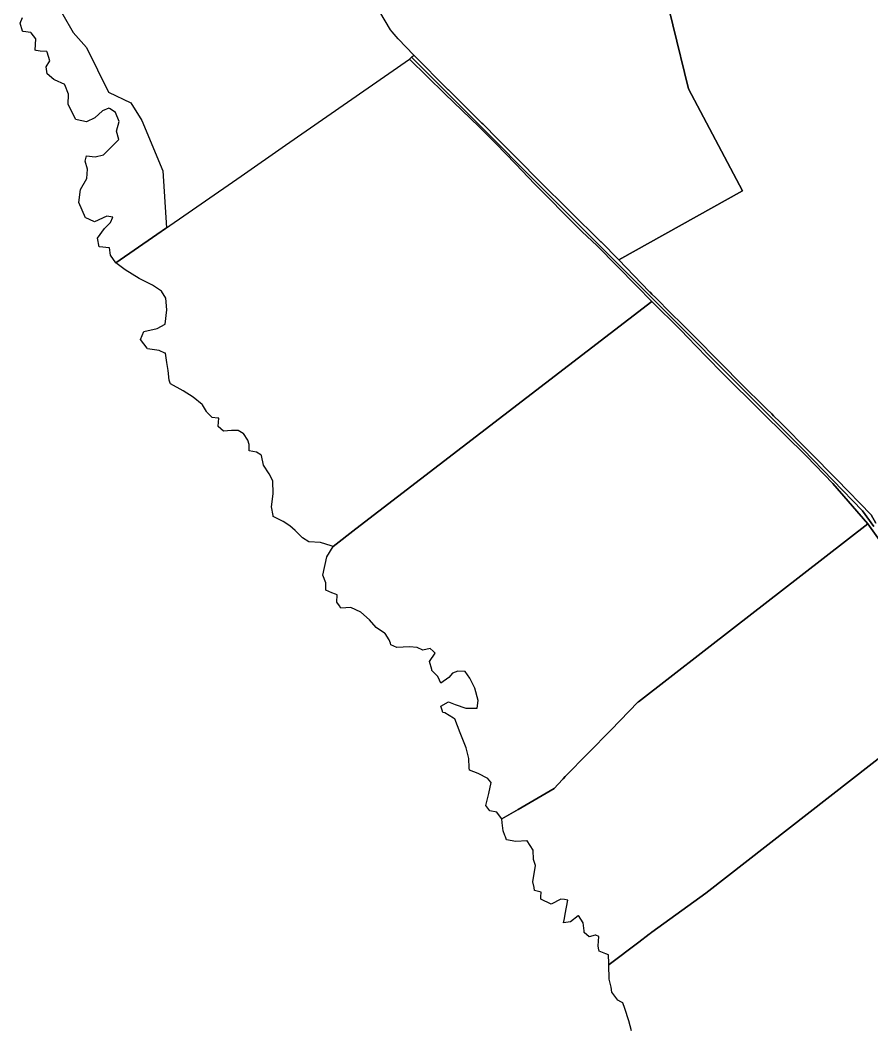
# Model space of a CAD drawing. Header units: metres. Extents: x 3 to 1005126, y 39 to 4383651.
# Drawn here: x 477921 to 479102, y 4360370 to 4361770 of the extents above; entities that cross this region are included whole.
import ezdxf

# ---------------------------------------------------------------- set-up
doc = ezdxf.new("R2010")
doc.units = ezdxf.units.M
doc.header["$MEASUREMENT"] = 0
doc.layers.add('TM_Llucmajor', color=7, linetype='Continuous')

msp = doc.modelspace()

# ---------------------------------------------------------------- linework, layer by layer
at = {"layer": 'TM_Llucmajor', "linetype": 'Continuous', "flags": 128}
for points in [[(477966.1, 4361803), (477994.6, 4361752.6), (478013.1, 4361731.6), (478043.7, 4361670), (478074.7, 4361655), (478090, 4361630.7), (478118.9, 4361560.7), (478124.2, 4361481.9), (478110.6, 4361472.5), (478054.1, 4361433.2), (478054, 4361433.2), (478053.8, 4361433.5), (478046.5, 4361443.8), (478044.9, 4361454.2), (478044.8, 4361454.2), (478031.1, 4361455.4), (478031, 4361455.6), (478028.6, 4361467.6), (478038, 4361480.9), (478046.4, 4361489), (478049.6, 4361496.7), (478049.5, 4361496.7), (478041.4, 4361497.8), (478024.5, 4361490), (478017.5, 4361493.2), (478017.5, 4361493.2), (478017.4, 4361493.3), (478017.3, 4361493.3), (478012.1, 4361495.8), (478011.9, 4361495.8), (478002.5, 4361517.1), (478004.8, 4361534.9), (478013.7, 4361550.1), (478014.6, 4361562.9), (478011.3, 4361574.1), (478013.3, 4361581.7), (478025.3, 4361580.4), (478036.6, 4361583), (478049.1, 4361595.3), (478058.1, 4361604.2), (478054.8, 4361615.8), (478058.3, 4361629), (478053.6, 4361641.5), (478046.1, 4361646.5), (478044.1, 4361647.8), (478035.2, 4361643.7), (478024.6, 4361634.3), (478013.1, 4361628.7), (478000.3, 4361631.4), (477998.5, 4361631.8), (477988, 4361652.7), (477988.2, 4361666.9), (477983.3, 4361679.9), (477983.2, 4361680.2), (477968.9, 4361686.8), (477967.9, 4361687.3), (477958.7, 4361695.4), (477957.3, 4361704.8), (477962.5, 4361713.2), (477958.5, 4361725.2), (477958.2, 4361726.1), (477949, 4361726.8), (477943.6, 4361727.7), (477942.2, 4361728), (477942.9, 4361743.8), (477936.6, 4361751.9), (477935.9, 4361752.7), (477925.3, 4361754.1), (477924.4, 4361754.2), (477921.3, 4361765.5), (477924.7, 4361773.4)], [(478821.8, 4361780.3), (478826, 4361763.2), (478847.6, 4361674.2), (478922.5, 4361533.1), (478751.1, 4361437.5), (478750.7, 4361437.9), (478726.3, 4361462.3), (478726.1, 4361462.5), (478640, 4361547.6), (478639.3, 4361548.2), (478613.3, 4361574.5), (478612.3, 4361575.5), (478585, 4361602.9), (478583.8, 4361604.2), (478562.5, 4361625.7), (478561.3, 4361626.9), (478514.7, 4361672.9), (478514.6, 4361673), (478466.8, 4361721.2), (478466.7, 4361721.3), (478445.1, 4361743.5), (478445, 4361743.6), (478436.8, 4361753.2), (478434.3, 4361756.2), (478419.8, 4361781)], [(479107.1, 4361072.4), (479100.6, 4361084.1), (479053, 4361132.9), (479052.6, 4361133.3), (479015.5, 4361170.8), (478974.3, 4361212.4), (478965.4, 4361221.4), (478962.8, 4361224), (478955.8, 4361230.9), (478919.2, 4361267.1), (478915.8, 4361270.4), (478915.5, 4361270.7), (478909.5, 4361276.8), (478904.7, 4361281.7), (478841.6, 4361345.3), (478841, 4361345.8), (478820.4, 4361366.5), (478804.8, 4361382.1), (478802.1, 4361384.8), (478796.8, 4361389.9), (478794.2, 4361392.4), (478793.9, 4361392.7), (478793.1, 4361393.5), (478751.1, 4361437.5), (478922.5, 4361533.1), (478847.6, 4361674.2), (478826, 4361763.2), (478821.8, 4361780.3)], [(479104.4, 4361068), (479088.8, 4361089.5), (479006.4, 4361174.6), (478463.7, 4361718.2), (478466.8, 4361721.2), (478514.6, 4361673), (478514.7, 4361672.9), (478561.3, 4361626.9), (478562.5, 4361625.7), (478583.8, 4361604.2), (478585, 4361602.9), (478612.3, 4361575.5), (478613.3, 4361574.5), (478639.3, 4361548.2), (478640, 4361547.6), (478726.1, 4361462.5), (478726.3, 4361462.3), (478750.7, 4361437.9), (478751.1, 4361437.5), (478793.1, 4361393.5), (478793.9, 4361392.7), (478794.2, 4361392.4), (478796.8, 4361389.9), (478802.1, 4361384.8), (478804.8, 4361382.1), (478820.4, 4361366.5), (478841, 4361345.8), (478841.6, 4361345.3), (478904.7, 4361281.7), (478909.5, 4361276.8), (478915.5, 4361270.7), (478915.8, 4361270.4), (478919.2, 4361267.1), (478955.8, 4361230.9), (478962.8, 4361224), (478965.4, 4361221.4), (478974.3, 4361212.4), (479015.5, 4361170.8), (479052.6, 4361133.3), (479053, 4361132.9), (479100.6, 4361084.1), (479107.1, 4361072.4)], [(479112.4, 4361049), (479096, 4361071.4), (479047.5, 4361127.6), (479011, 4361165.2), (478950.2, 4361225.5), (478892.7, 4361282.2), (478856.6, 4361319.4), (478847.8, 4361328.5), (478835.9, 4361340.7), (478796.6, 4361379.6), (478775.9, 4361401), (478720.8, 4361456.7), (478699.6, 4361476.7), (478698.7, 4361477.5), (478695.5, 4361481), (478694.8, 4361481.8), (478634.6, 4361542.3), (478607.9, 4361570.4), (478580.5, 4361598.8), (478557.6, 4361621.6), (478509.6, 4361667.5), (478460.7, 4361715.6), (478463.7, 4361718.2), (479006.4, 4361174.6), (479088.8, 4361089.5), (479104.4, 4361068)], [(479129.5, 4360760.5), (478871.3, 4360559.9), (478796.9, 4360505.5), (478794.2, 4360503.6), (478793.2, 4360502.8), (478778.5, 4360491.7), (478737.6, 4360460.9), (478737.1, 4360460.5), (478737.1, 4360462.8), (478736.8, 4360474.1), (478732.8, 4360475.7), (478723.6, 4360479.3), (478722.8, 4360483.5), (478722.2, 4360486.8), (478723.2, 4360499.7), (478718.9, 4360501.3), (478718, 4360501.6), (478709.9, 4360499.2), (478702.9, 4360505.4), (478702.7, 4360507.4), (478701.7, 4360518.5), (478695.1, 4360528.8), (478694.7, 4360528.5), (478684.1, 4360519.8), (478674.4, 4360518.6), (478675.5, 4360524.4), (478676.7, 4360530.5), (478680.3, 4360550.2), (478675.7, 4360550.8), (478670.8, 4360551.4), (478657.4, 4360544.4), (478642.9, 4360551.6), (478643, 4360554.7), (478643.2, 4360560.9), (478641.3, 4360561.5), (478639.4, 4360562), (478634.3, 4360563.5), (478633.4, 4360567.6), (478631.7, 4360575.2), (478635.4, 4360598.2), (478632.8, 4360606.4), (478632.2, 4360619.3), (478624, 4360632.3), (478623.5, 4360632.3), (478608.1, 4360631.1), (478595.3, 4360633.7), (478593.7, 4360637.9), (478593, 4360639.6), (478590.5, 4360646), (478590.5, 4360646), (478589.5, 4360657.4), (478589, 4360662.9), (478611.6, 4360675.8), (478661.4, 4360704.6), (478673, 4360717.1), (478673.9, 4360718.1), (478676.8, 4360721.2), (478740.4, 4360786), (478777.5, 4360824.3), (478778.3, 4360824.9), (478912.7, 4360929.2), (478976.6, 4360978.8), (479096, 4361071.4), (479112.4, 4361049)], [(478768.7, 4360368.9), (478764.6, 4360382.8), (478759.2, 4360399.8), (478756.4, 4360407.7), (478753.6, 4360409.3), (478749.7, 4360411.3), (478741.2, 4360422.4), (478741.2, 4360422.6), (478740.5, 4360429.6), (478737.6, 4360440.6), (478737.6, 4360440.6), (478737.1, 4360460.5), (478737.6, 4360460.9), (478778.5, 4360491.7), (478793.2, 4360502.8), (478794.2, 4360503.6), (478796.9, 4360505.5), (478871.3, 4360559.9), (479129.5, 4360760.5)]]:
    msp.add_lwpolyline(points, dxfattribs=at)
for points in [[(478086, 4361411.6), (478066.8, 4361423.4), (478054, 4361433.2), (478054.1, 4361433.2), (478110.6, 4361472.5), (478227.5, 4361553.6), (478288.8, 4361596.2), (478460.7, 4361715.6), (478509.6, 4361667.5), (478557.6, 4361621.6), (478580.5, 4361598.8), (478607.9, 4361570.4), (478634.6, 4361542.3), (478694.8, 4361481.8), (478695.5, 4361481), (478698.7, 4361477.5), (478699.6, 4361476.7), (478720.8, 4361456.7), (478775.9, 4361401), (478796.6, 4361379.6), (478386.7, 4361064.5), (478354.9, 4361040), (478352.1, 4361040.9), (478344.9, 4361043.2), (478337.4, 4361045.5), (478321.3, 4361046.6), (478312.4, 4361052), (478302.2, 4361062.2), (478295, 4361068.6), (478285.7, 4361074.7), (478272.1, 4361081.8), (478271.9, 4361083.2), (478269.8, 4361095.3), (478272.1, 4361113.1), (478271.4, 4361131.1), (478266.6, 4361140.8), (478258.5, 4361152.8), (478255.9, 4361166.4), (478254.8, 4361167.1), (478248.9, 4361170.8), (478238.8, 4361172.6), (478238.8, 4361174.1), (478238.5, 4361181.4), (478236.6, 4361187.7), (478230.6, 4361196.6), (478230.4, 4361196.7), (478223.2, 4361200.7), (478214.3, 4361201), (478203, 4361200.1), (478195.7, 4361206.5), (478195.7, 4361207), (478196.4, 4361217.8), (478195.3, 4361217.9), (478187.5, 4361218.7), (478180, 4361226.3), (478179.5, 4361227.1), (478173.9, 4361236.5), (478173.5, 4361236.8), (478160.9, 4361247.1), (478147.4, 4361255.9), (478129.6, 4361265.7), (478129.4, 4361266.5), (478128, 4361270.7), (478126.5, 4361284), (478124.5, 4361295), (478122.6, 4361308), (478122, 4361308.2), (478113.8, 4361311.9), (478097.7, 4361313.9), (478097.1, 4361314.8), (478088.2, 4361327), (478092.6, 4361338.3), (478111, 4361342.5), (478122.4, 4361348.1), (478124.7, 4361368.3), (478123.4, 4361384.3), (478117.3, 4361394.1), (478117.2, 4361394.2), (478104.9, 4361402.1), (478086, 4361411.6)], [(478345, 4360989.6), (478340.7, 4361000.4), (478346.1, 4361025.7), (478354.9, 4361040), (478386.7, 4361064.5), (478796.6, 4361379.6), (478835.9, 4361340.7), (478847.8, 4361328.5), (478856.6, 4361319.4), (478892.7, 4361282.2), (478950.2, 4361225.5), (479011, 4361165.2), (479047.5, 4361127.6), (479096, 4361071.4), (478976.6, 4360978.8), (478912.7, 4360929.2), (478778.3, 4360824.9), (478777.5, 4360824.3), (478740.4, 4360786), (478676.8, 4360721.2), (478673.9, 4360718.1), (478673, 4360717.1), (478661.4, 4360704.6), (478611.6, 4360675.8), (478589, 4360662.9), (478585.7, 4360667), (478581.7, 4360672), (478572.2, 4360673.8), (478566.5, 4360681.4), (478566.5, 4360681.4), (478571, 4360697.9), (478574, 4360713.1), (478570.8, 4360716.9), (478569.4, 4360718.5), (478556.1, 4360725.4), (478543.8, 4360730.4), (478543.6, 4360733.3), (478543, 4360746.4), (478539.2, 4360761.1), (478531, 4360782.1), (478523.8, 4360801.1), (478522, 4360802.2), (478509.7, 4360809.5), (478507.2, 4360810.2), (478506.1, 4360813.5), (478504.2, 4360819.1), (478514.9, 4360824.8), (478524.2, 4360821.1), (478538.8, 4360815.9), (478554.6, 4360816), (478555.9, 4360826.6), (478551.4, 4360843.7), (478544.5, 4360857.7), (478538, 4360866.9), (478537.9, 4360866.9), (478528, 4360867.4), (478520.6, 4360864.8), (478515.5, 4360858.6), (478504.4, 4360850.7), (478502.5, 4360854.7), (478499.9, 4360860), (478498.1, 4360861.9), (478491.8, 4360868.5), (478491.6, 4360869.5), (478488.4, 4360880.9), (478496.5, 4360892.1), (478493.6, 4360894.9), (478489.7, 4360898.7), (478479.3, 4360896.7), (478471.5, 4360900.4), (478460.9, 4360901.1), (478443.4, 4360900.2), (478435.1, 4360903.8), (478434.3, 4360906.3), (478432.7, 4360910.8), (478427, 4360919.7), (478426.4, 4360920.1), (478414.6, 4360928.1), (478405.2, 4360938.4), (478393.5, 4360949.3), (478379.6, 4360955.7), (478365.7, 4360954.8), (478363.7, 4360957.7), (478360.1, 4360963), (478360.4, 4360973.1), (478358.3, 4360974), (478353.4, 4360976.1), (478345, 4360979.5), (478345, 4360981.4), (478345, 4360989.6)]]:
    msp.add_lwpolyline(points, close=True, dxfattribs=at)

doc.saveas('drawing.dxf')
